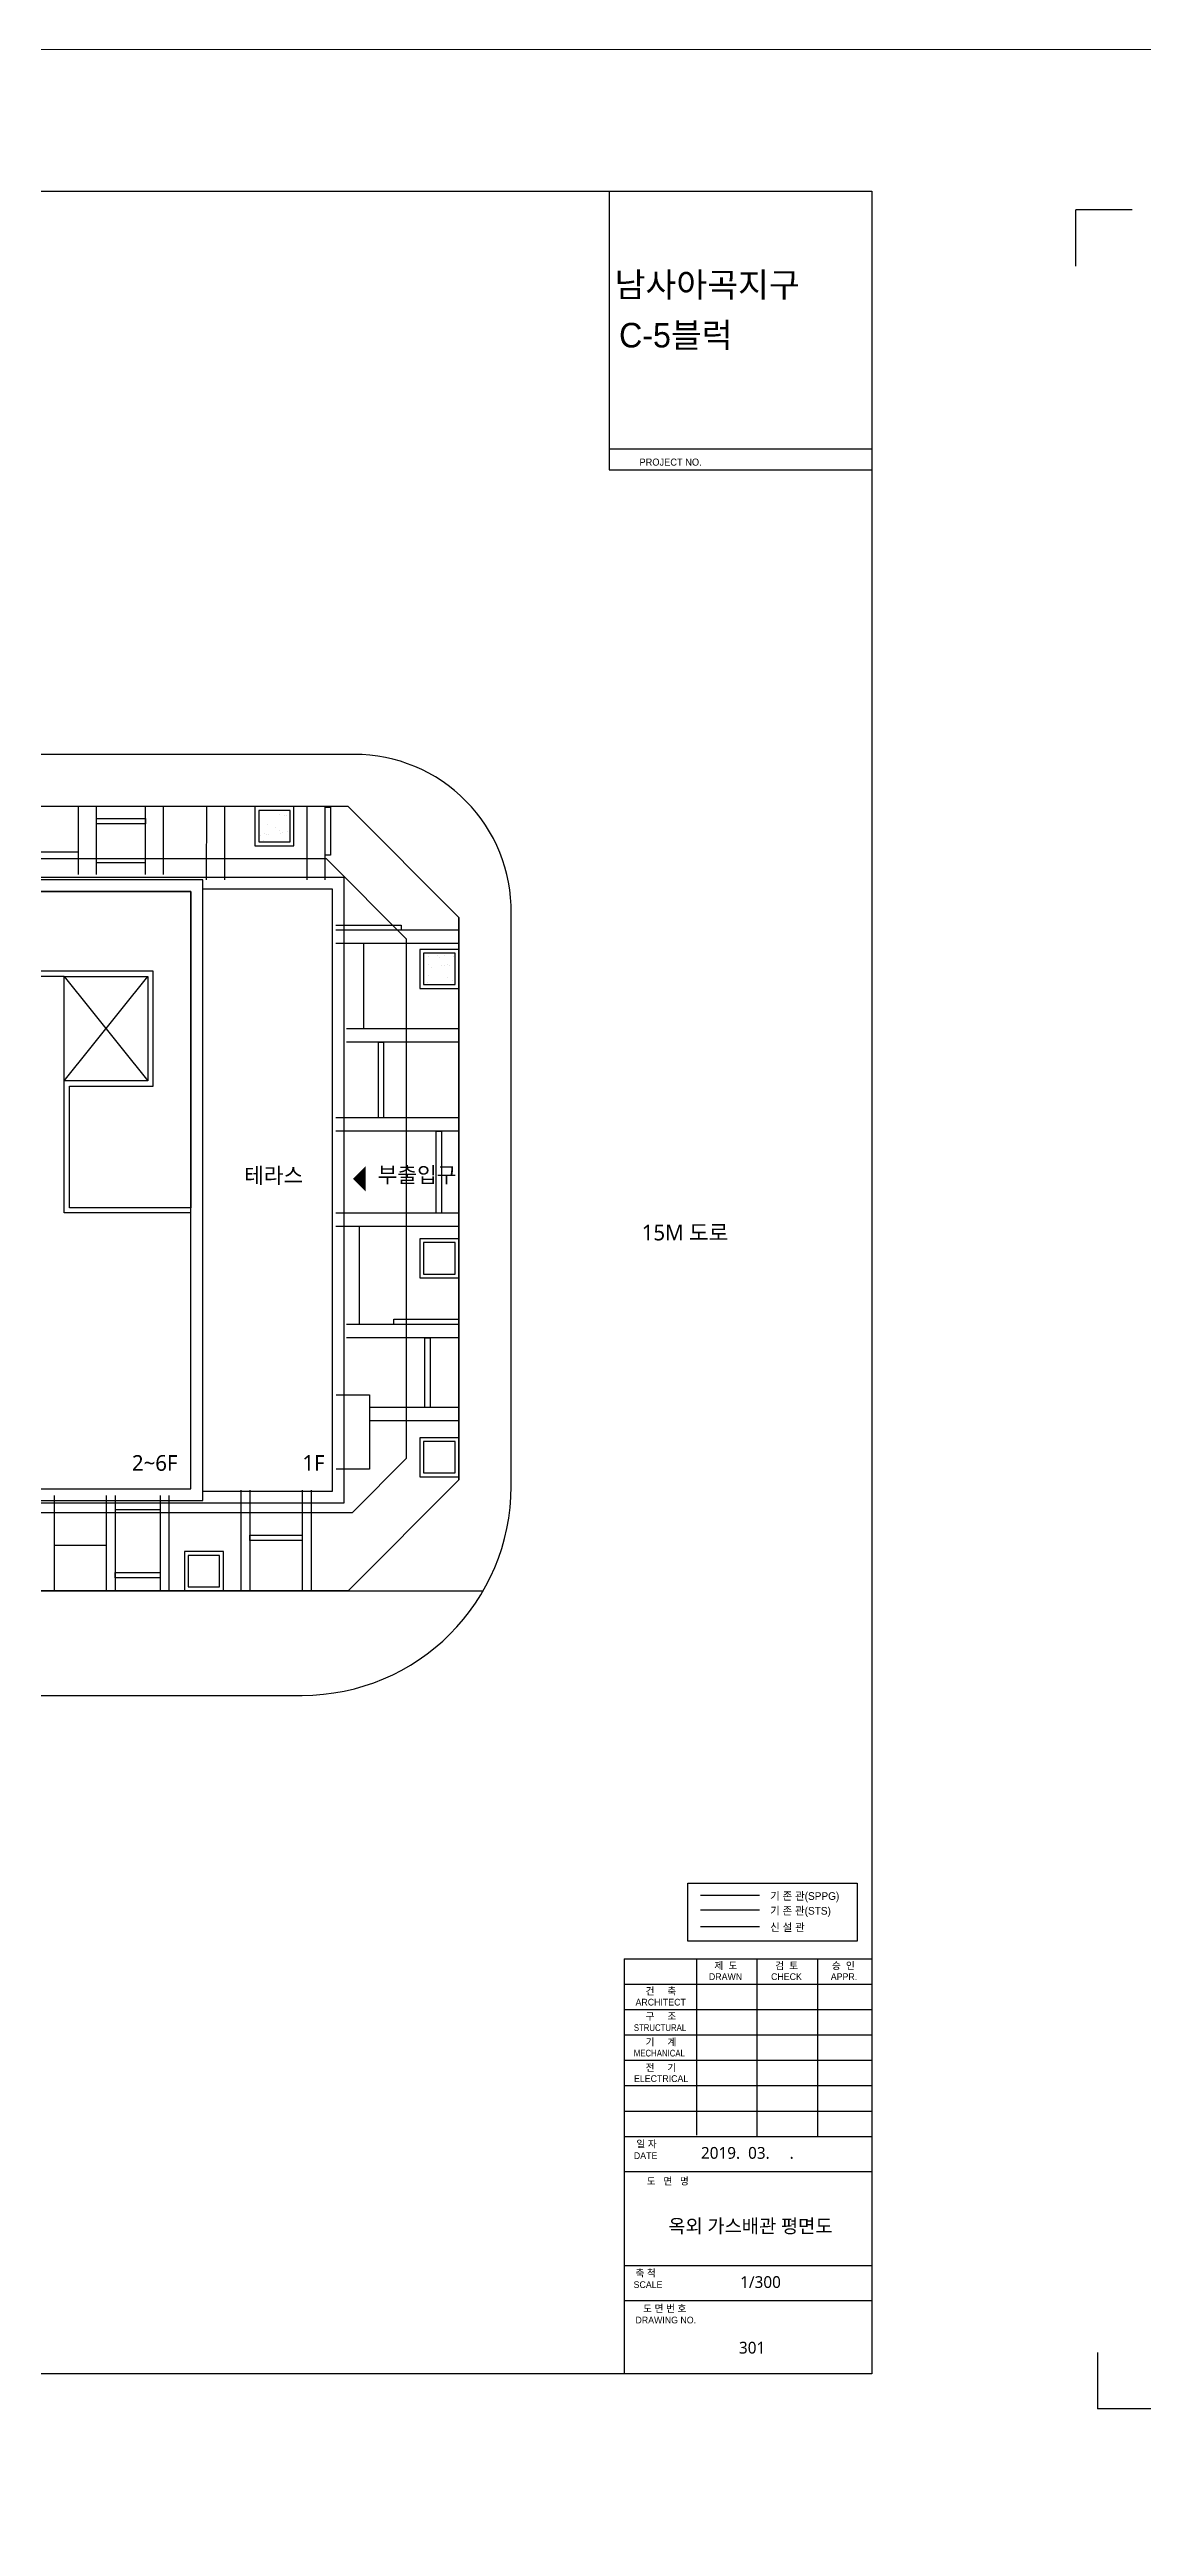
# Model space of a CAD drawing. Header units: millimetres. Extents: x 16332047 to 33387680, y -14835522 to -7015081.
# Drawn here: x 16792642 to 16834454, y -7435258 to -7340504 of the extents above; entities that cross this region are included whole.
import ezdxf
from ezdxf.enums import TextEntityAlignment as Align

# ---------------------------------------------------------------- set-up
doc = ezdxf.new("R2010")
doc.units = ezdxf.units.MM
doc.header["$LTSCALE"] = 300
doc.header["$MEASUREMENT"] = 0
doc.layers.get('0').update_dxf_attribs({"linetype": 'CONTINUOUS'})
doc.layers.add('3', color=3, linetype='CONTINUOUS')
doc.layers.add('A-HAT', color=5, linetype='CONTINUOUS')
doc.layers.add('arch', color=255, linetype='CONTINUOUS', lineweight=25)
doc.styles.add('GHD', font='')
doc.styles.add('GHS', font='')
doc.styles.add('맑은 고딕', font='malgun.ttf')
doc.styles.add('맑은고딕', font='malgun.ttf')
doc.styles.get('GHD').set_extended_font_data('Dotum')
doc.styles.get('GHS').set_extended_font_data('Dotum')

msp = doc.modelspace()

# ---------------------------------------------------------------- linework, layer by layer
at = {"layer": '3', "color": 0, "linetype": 'Continuous'}
for p, q in [((16814055, -7345916), (16814055, -7356587)), ((16831902, -7348794), (16831902, -7346641)), ((16831902, -7348794), (16831902, -7346641)), ((16831902, -7348794), (16831902, -7346641)), ((16831902, -7348794), (16831902, -7346641)), ((16834056, -7346641), (16831902, -7346641)), ((16831902, -7348794), (16831902, -7346641)), ((16814055, -7355779), (16824102, -7355779)), ((16814055, -7356587), (16824102, -7356587)), ((16814625, -7413549), (16824102, -7413549)), ((16817391, -7413549), (16817391, -7420289)), ((16819707, -7413549), (16819707, -7420334)), ((16822027, -7413549), (16822027, -7420334)), ((16814625, -7414518), (16824102, -7414518)), ((16814625, -7415488), (16824102, -7415488)), ((16814625, -7416457), (16824102, -7416457)), ((16814625, -7417426), (16824102, -7417426)), ((16814625, -7418395), (16824102, -7418395)), ((16814625, -7419365), (16824102, -7419365)), ((16814625, -7420334), (16824102, -7420334)), ((16814625, -7421680), (16824102, -7421680)), ((16814625, -7425272), (16824102, -7425272)), ((16814625, -7426618), (16824102, -7426618)), ((16832735, -7428609), (16832735, -7430763)), ((16832735, -7428609), (16832735, -7430763)), ((16832735, -7428609), (16832735, -7430763)), ((16832735, -7428609), (16832735, -7430763)), ((16834889, -7430763), (16832735, -7430763))]:
    msp.add_line(p, q, dxfattribs=at)
at = {"layer": '3', "color": 0}
msp.add_line((16814625, -7413549), (16814625, -7429418), dxfattribs=at)
at = {"layer": 'A-HAT', "color": 3}
msp.add_line((16817545, -7411108), (16819802, -7411108), dxfattribs=at)
at = {"layer": 'A-HAT', "color": 6}
msp.add_line((16817545, -7411672), (16819802, -7411672), dxfattribs=at)
at = {"layer": 'A-HAT', "color": 1}
msp.add_line((16817545, -7412303), (16819802, -7412303), dxfattribs=at)
at = {"layer": 'A-HAT', "color": 4, "lineweight": 5}
msp.add_lwpolyline([(16332047, -7340504), (17225106, -7340504), (17225106, -7536127), (16332047, -7536127)], close=True, dxfattribs=at)
at = {"layer": 'A-HAT', "color": 7}
msp.add_lwpolyline([(16817056, -7410645), (16823544, -7410645), (16823544, -7412862), (16817056, -7412862)], close=True, dxfattribs=at)
at = {"layer": 'arch'}
for p, q in [((16716634, -7345916), (16824102, -7345916)), ((16824102, -7345916), (16824102, -7429418)), ((16804304, -7367467), (16750348, -7367469)), ((16804061, -7369465), (16736546, -7369465)), ((16804061, -7369465), (16736546, -7369465)), ((16804062, -7369467), (16736547, -7369467)), ((16804062, -7369467), (16736547, -7369467)), ((16793756, -7372063), (16793756, -7369493)), ((16794445, -7372063), (16794445, -7369493)), ((16794445, -7369925), (16796309, -7369925)), ((16794445, -7369925), (16796309, -7369925)), ((16794445, -7370125), (16794445, -7369925)), ((16794445, -7369925), (16796309, -7369925)), ((16796309, -7372063), (16796309, -7369493)), ((16796309, -7369925), (16796309, -7370125)), ((16796997, -7372063), (16796997, -7369493)), ((16798651, -7372264), (16798654, -7369493)), ((16799343, -7372264), (16799343, -7369493)), ((16801994, -7369467), (16800494, -7369467)), ((16800494, -7369467), (16800494, -7370967)), ((16801844, -7369617), (16800644, -7369617)), ((16800644, -7369617), (16800644, -7370817)), ((16801455, -7369763), (16801455, -7369763)), ((16801635, -7369798), (16801635, -7369798)), ((16801721, -7369797), (16801721, -7369797)), ((16801844, -7370817), (16801844, -7369617)), ((16801994, -7370967), (16801994, -7369467)), ((16802496, -7372264), (16802496, -7369467)), ((16803185, -7372264), (16803185, -7369467)), ((16803185, -7372264), (16803185, -7369493)), ((16803185, -7369493), (16803385, -7369493)), ((16803185, -7371318), (16803185, -7369493)), ((16803385, -7369493), (16803385, -7371318)), ((16808304, -7373707), (16804061, -7369465)), ((16808304, -7373707), (16804061, -7369465)), ((16808304, -7373707), (16804061, -7369465)), ((16808304, -7373707), (16804061, -7369465)), ((16808304, -7373710), (16804062, -7369467)), ((16808304, -7373710), (16804062, -7369467)), ((16808304, -7373710), (16804062, -7369467)), ((16796309, -7370125), (16794445, -7370125)), ((16800644, -7370817), (16801844, -7370817)), ((16800716, -7370563), (16800716, -7370563)), ((16800842, -7370753), (16800842, -7370753)), ((16800869, -7370480), (16800869, -7370480)), ((16800939, -7370545), (16800939, -7370545)), ((16800963, -7370139), (16800963, -7370139)), ((16801026, -7370522), (16801026, -7370522)), ((16801289, -7370281), (16801289, -7370281)), ((16801450, -7370383), (16801450, -7370383)), ((16801479, -7370497), (16801479, -7370497)), ((16801543, -7370454), (16801543, -7370454)), ((16801741, -7370428), (16801741, -7370428)), ((16803233, -7371465), (16737375, -7371465)), ((16789559, -7371201), (16793756, -7371201)), ((16794445, -7371605), (16796309, -7371605)), ((16800494, -7370967), (16801994, -7370967)), ((16803385, -7371318), (16803185, -7371318)), ((16806304, -7374536), (16803233, -7371465)), ((16736801, -7372162), (16803901, -7372162)), ((16798501, -7372262), (16774801, -7372262)), ((16798051, -7372712), (16775251, -7372712)), ((16775251, -7372712), (16798051, -7372712)), ((16798051, -7395562), (16798051, -7372712)), ((16798051, -7372712), (16798051, -7384812)), ((16798501, -7396012), (16798501, -7372262)), ((16798501, -7372612), (16803451, -7372612)), ((16803451, -7372612), (16803451, -7395662)), ((16803901, -7372162), (16803901, -7396112)), ((16808304, -7373707), (16808304, -7395222)), ((16808304, -7395222), (16808304, -7373707)), ((16808304, -7395225), (16808304, -7373710)), ((16808304, -7395225), (16808304, -7373710)), ((16810304, -7395465), (16810304, -7373544)), ((16803601, -7373998), (16806094, -7373998)), ((16808304, -7374198), (16803601, -7374198)), ((16806094, -7374198), (16803601, -7374198)), ((16808304, -7374198), (16803601, -7374198)), ((16806094, -7373998), (16806094, -7374198)), ((16806304, -7394393), (16806304, -7374536)), ((16808304, -7374708), (16803601, -7374708)), ((16808304, -7374708), (16803601, -7374708)), ((16804653, -7374708), (16804653, -7377964)), ((16804653, -7374708), (16804653, -7377964)), ((16808304, -7374926), (16806804, -7374926)), ((16806804, -7374926), (16806804, -7376426)), ((16808154, -7375076), (16806954, -7375076)), ((16806954, -7375076), (16806954, -7376276)), ((16807126, -7375515), (16807126, -7375515)), ((16807133, -7375188), (16807133, -7375188)), ((16807236, -7375623), (16807236, -7375623)), ((16807480, -7375155), (16807480, -7375155)), ((16807551, -7375219), (16807551, -7375219)), ((16807648, -7375545), (16807648, -7375545)), ((16807734, -7375145), (16807734, -7375145)), ((16807753, -7375555), (16807753, -7375555)), ((16807882, -7375523), (16807882, -7375523)), ((16807951, -7375529), (16807951, -7375529)), ((16808108, -7375193), (16808108, -7375193)), ((16808154, -7376276), (16808154, -7375076)), ((16808304, -7376426), (16808304, -7374926)), ((16793201, -7375962), (16785521, -7375962)), ((16796601, -7375762), (16785721, -7375762)), ((16793201, -7379962), (16793201, -7375962)), ((16793201, -7375962), (16796401, -7375962)), ((16793201, -7379962), (16796401, -7375962)), ((16793201, -7375962), (16796401, -7379962)), ((16793201, -7385012), (16793201, -7375962)), ((16796401, -7375962), (16796401, -7379962)), ((16796601, -7380162), (16796601, -7375762)), ((16806804, -7376426), (16808304, -7376426)), ((16806954, -7376276), (16808154, -7376276)), ((16807116, -7376205), (16807116, -7376205)), ((16807157, -7375922), (16807157, -7375922)), ((16807186, -7376269), (16807186, -7376269)), ((16807881, -7375996), (16807881, -7375996)), ((16808042, -7376099), (16808042, -7376099)), ((16808132, -7375927), (16808132, -7375927)), ((16808304, -7377964), (16804001, -7377964)), ((16808304, -7378474), (16804001, -7378474)), ((16808304, -7378474), (16804001, -7378474)), ((16805224, -7378474), (16805424, -7378474)), ((16805224, -7381371), (16805224, -7378474)), ((16805424, -7378474), (16805424, -7381371)), ((16805424, -7378474), (16805424, -7381371)), ((16805424, -7378474), (16805424, -7381371)), ((16796401, -7379962), (16793201, -7379962)), ((16793401, -7384812), (16793401, -7380162)), ((16793401, -7380162), (16796601, -7380162)), ((16808304, -7381371), (16803601, -7381371)), ((16808304, -7381880), (16803601, -7381880)), ((16805424, -7381371), (16805224, -7381371)), ((16807434, -7381880), (16807634, -7381880)), ((16807434, -7385021), (16807434, -7381880)), ((16807634, -7381880), (16807634, -7385021)), ((16807634, -7381880), (16807634, -7385021)), ((16807634, -7381880), (16807634, -7385021)), ((16798051, -7385012), (16793201, -7385012)), ((16798051, -7384812), (16793401, -7384812)), ((16798051, -7395562), (16798051, -7385012)), ((16808304, -7385021), (16803601, -7385021)), ((16807634, -7385021), (16807434, -7385021)), ((16808304, -7385531), (16803601, -7385531)), ((16804483, -7385531), (16804483, -7389273)), ((16808304, -7385996), (16806804, -7385996)), ((16806804, -7385996), (16806804, -7387496)), ((16808304, -7387496), (16808304, -7385996)), ((16808154, -7386146), (16806954, -7386146)), ((16806954, -7386146), (16806954, -7387346)), ((16808154, -7387346), (16808154, -7386146)), ((16806804, -7387496), (16808304, -7387496)), ((16806954, -7387346), (16808154, -7387346)), ((16808304, -7389273), (16804001, -7389273)), ((16808304, -7389273), (16804001, -7389273)), ((16808304, -7389782), (16804001, -7389782)), ((16808304, -7389782), (16804001, -7389782)), ((16805812, -7389073), (16808304, -7389073)), ((16805812, -7389273), (16805812, -7389073)), ((16808304, -7389273), (16805812, -7389273)), ((16807002, -7389782), (16807202, -7389782)), ((16807002, -7392459), (16807002, -7389782)), ((16807202, -7389782), (16807202, -7392459)), ((16807202, -7389782), (16807202, -7392459)), ((16807202, -7389782), (16807202, -7392459)), ((16808304, -7389073), (16808304, -7389273)), ((16803611, -7391965), (16804881, -7391965)), ((16804881, -7391965), (16804881, -7394814)), ((16808304, -7392459), (16804882, -7392459)), ((16807202, -7392459), (16807002, -7392459)), ((16808304, -7392969), (16804882, -7392969)), ((16808304, -7393608), (16806804, -7393608)), ((16806804, -7393608), (16806804, -7395108)), ((16808304, -7395108), (16808304, -7393608)), ((16804233, -7396465), (16806304, -7394393)), ((16808154, -7393758), (16806954, -7393758)), ((16806954, -7393758), (16806954, -7394958)), ((16808154, -7394958), (16808154, -7393758)), ((16804881, -7394814), (16803611, -7394814)), ((16808304, -7395222), (16804061, -7399465)), ((16804061, -7399465), (16808304, -7395222)), ((16804062, -7399467), (16808304, -7395225)), ((16804062, -7399467), (16808304, -7395225)), ((16806804, -7395108), (16808304, -7395108)), ((16806954, -7394958), (16808154, -7394958)), ((16736375, -7396465), (16804233, -7396465)), ((16803901, -7396112), (16736801, -7396112)), ((16791701, -7395562), (16798051, -7395562)), ((16791701, -7395562), (16798051, -7395562)), ((16791701, -7396012), (16798501, -7396012)), ((16792813, -7395813), (16792813, -7399467)), ((16794808, -7395813), (16794808, -7399467)), ((16796870, -7396362), (16795149, -7396362)), ((16795150, -7395813), (16795150, -7399467)), ((16796870, -7395813), (16796870, -7399467)), ((16797212, -7395813), (16797212, -7399467)), ((16803451, -7395662), (16798501, -7395662)), ((16799966, -7395614), (16799966, -7399467)), ((16800308, -7395614), (16800308, -7399467)), ((16802303, -7395614), (16802303, -7399467)), ((16802645, -7395614), (16802645, -7399467)), ((16800308, -7397342), (16802303, -7397342)), ((16800308, -7397542), (16800308, -7397342)), ((16802303, -7397342), (16802303, -7397542)), ((16794808, -7397728), (16792813, -7397728)), ((16799300, -7397967), (16797800, -7397967)), ((16797800, -7397967), (16797800, -7399467)), ((16799150, -7398117), (16797950, -7398117)), ((16797950, -7398117), (16797950, -7399317)), ((16799150, -7399317), (16799150, -7398117)), ((16799300, -7399467), (16799300, -7397967)), ((16802303, -7397542), (16800308, -7397542)), ((16802303, -7397542), (16800308, -7397542)), ((16795150, -7398767), (16796870, -7398767)), ((16795150, -7398967), (16795150, -7398767)), ((16796870, -7398967), (16795150, -7398967)), ((16796870, -7398967), (16795150, -7398967)), ((16796870, -7398767), (16796870, -7398967)), ((16797950, -7399317), (16799150, -7399317)), ((16804061, -7399465), (16736546, -7399465)), ((16736546, -7399465), (16804061, -7399465)), ((16736547, -7399467), (16804062, -7399467)), ((16736547, -7399467), (16804062, -7399467)), ((16736547, -7399467), (16804062, -7399467)), ((16797800, -7399467), (16799300, -7399467)), ((16804061, -7399465), (16809232, -7399465)), ((16736304, -7403465), (16802304, -7403465)), ((16824102, -7429418), (16716634, -7429418))]:
    msp.add_line(p, q, dxfattribs=at)
at = {"layer": 'arch', "const_width": 0.2}
msp.add_lwpolyline([(16814830, -7386346), (16819026, -7386346), (16819026, -7385132), (16814830, -7385132)], close=True, dxfattribs=at)
at = {"layer": 'arch'}
for centre, radius, start, end in [((16804304, -7373467), 6000, 359.27026, 90.00166), ((16802304, -7395465), 8000, 270, 0)]:
    msp.add_arc(centre, radius, start, end, dxfattribs=at)
msp.add_solid([(16804732, -7384185), (16804732, -7383224), (16804252, -7383705)], dxfattribs=at)

# ---------------------------------------------------------------- texts
at = {"style": '맑은 고딕'}
for s, p in [('2019.  03.     .', (16817563, -7421192)), ('1/300', (16819062, -7426134)), ('301', (16819017, -7428644))]:
    msp.add_text(s, height=450, dxfattribs=at).set_placement(p)
msp.add_text('옥외 가스배관 평면도', height=525, dxfattribs=at).set_placement((16819455, -7423767), align=Align.MIDDLE_CENTER)
at = {"layer": '3', "color": 0, "style": 'GHD'}
for s, p in [('남사아곡지구', (16814262, -7349968)), ('C-5블럭', (16814430, -7351901))]:
    msp.add_text(s, height=940.5, dxfattribs=at).set_placement(p)
at = {"layer": '3', "color": 0, "style": 'GHS'}
for s, height, p in [('PROJECT NO.', 270.77, (16816401, -7356287)), ('DRAWN', 257.2, (16818504, -7414226)), ('제  도', 270.8, (16818513, -7413796)), ('CHECK', 257.2, (16820834, -7414226)), ('검  토', 270.8, (16820843, -7413796)), ('APPR.', 257.2, (16823035, -7414226)), ('승  인', 270.8, (16823010, -7413796)), ('ARCHITECT', 257.2, (16816023, -7415201)), ('건     축', 270.8, (16816032, -7414771)), ('구     조', 270.8, (16816032, -7415746)), ('기     계', 270.8, (16816032, -7416720)), ('ELECTRICAL', 257.2, (16816040, -7418125)), ('전     기', 270.8, (16816032, -7417695)), ('DATE', 257.2, (16815445, -7421073)), ('일 자', 270.8, (16815482, -7420619)), ('도   면   명', 270.8, (16816295, -7422041)), ('축 척', 270.8, (16815448, -7425554)), ('SCALE', 257.2, (16815539, -7426007)), ('도 면 번 호', 270.8, (16816177, -7426908)), ('DRAWING NO.', 257.23, (16816217, -7427361))]:
    msp.add_text(s, height=height, dxfattribs=at).set_placement(p, align=Align.MIDDLE)
at = {"layer": '3', "color": 0, "lineweight": 13, "style": 'GHD'}
for s, height, p in [('기 존 관(SPPG)', 294.03, (16820210, -7411289)), ('기 존 관(STS)', 294, (16820210, -7411853)), ('신 설 관', 294, (16820210, -7412484))]:
    msp.add_text(s, height=height, dxfattribs=at).set_placement(p)
at = {"layer": '3', "color": 0, "style": 'GHS', "width": 0.884351}
for s, p in [('STRUCTURAL', (16814996, -7416304)), ('MECHANICAL', (16814996, -7417279))]:
    msp.add_text(s, height=257.2, dxfattribs=at).set_placement(p)
at = {"layer": 'arch', "style": '맑은고딕'}
msp.add_text('테라스', height=600, dxfattribs=at).set_placement((16800087, -7383574), align=Align.MIDDLE_LEFT)
msp.add_text('부출입구', height=600, dxfattribs=at).set_placement((16806702, -7383851), align=Align.CENTER)
for s, p in [('15M 도로', (16816954, -7385753)), ('2~6F', (16796666, -7394574)), ('1F', (16802740, -7394574))]:
    msp.add_text(s, height=600, dxfattribs=at).set_placement(p, align=Align.MIDDLE)

doc.saveas('drawing.dxf')
